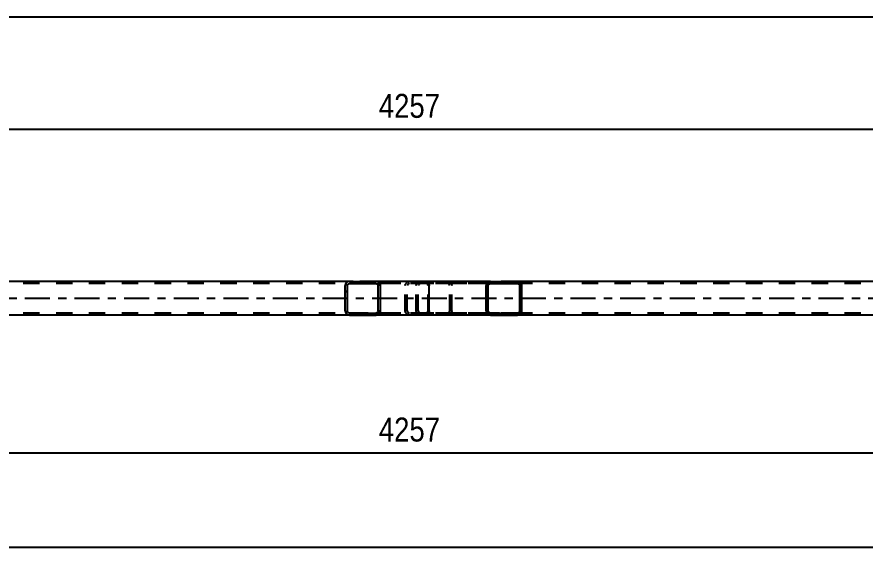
# Model space of a CAD drawing. Header units: millimetres. Extents: x 0 to 841, y 0 to 594.
# Drawn here: x 413.8 to 515, y 227.8 to 291.1 of the extents above; entities that cross this region are included whole.
import ezdxf

# ---------------------------------------------------------------- set-up
doc = ezdxf.new("R2010")
doc.units = ezdxf.units.MM
doc.linetypes.add('DXK_LINE_DOT2', pattern=[3.9198, 1.9599, -1.9599])
doc.linetypes.add('DXK_LINE_DOT3', pattern=[5.9187, 2.979, -0.9799, 0.9799, -0.9799])
doc.styles.add('Arial Narrow', font='ARIALN.TTF', dxfattribs={"height": 0.2})

# ---------------------------------------------------------------- blocks, each defined once
blk = doc.blocks.new('Part-318893469-2779 - 2723')
at = {"linetype": 'Continuous'}
h = blk.add_hatch(dxfattribs=at)
h.set_pattern_fill('', scale=0.7, style=0, pattern_type=0)
h.set_pattern_definition([(45, (474.0134, 259.2168), (-1.57154, 1.57154), [])])
h.paths.add_polyline_path([(474.05, 259.03), (474.01, 259.22), (473.9, 259.37), (473.74, 259.48), (473.54, 259.51), (470.31, 259.51), (470.11, 259.48), (469.95, 259.37), (469.83, 259.22), (469.8, 259.03), (469.8, 255.99), (469.83, 255.81), (469.95, 255.65), (470.11, 255.55), (470.31, 255.51), (473.54, 255.51), (473.74, 255.55), (473.9, 255.65), (474.01, 255.81), (474.05, 255.99)])
h.paths.add_polyline_path([(473.78, 255.9), (473.72, 255.82), (473.64, 255.77), (473.54, 255.75), (470.31, 255.75), (470.21, 255.77), (470.13, 255.82), (470.07, 255.9), (470.05, 255.99), (470.05, 259.03), (470.07, 259.12), (470.13, 259.2), (470.21, 259.25), (470.31, 259.27), (473.54, 259.27), (473.64, 259.25), (473.72, 259.2), (473.78, 259.12), (473.8, 259.03), (473.8, 255.99)])
at = {"color": 7, "linetype": 'DXK_LINE_DOT2'}
for p, q in [((461.45, 259.03), (461.49, 259.22)), ((461.72, 259.12), (461.7, 259.03)), ((461.78, 259.2), (461.72, 259.12)), ((461.76, 259.48), (461.96, 259.51)), ((461.86, 259.25), (461.78, 259.2)), ((461.96, 259.27), (461.86, 259.25)), ((462.72, 259.51), (461.96, 259.51)), ((473.54, 259.27), (461.96, 259.27)), ((465.19, 259.51), (465.39, 259.48)), ((465.29, 259.25), (465.19, 259.27)), ((465.37, 259.2), (465.29, 259.25)), ((465.43, 259.12), (465.37, 259.2)), ((465.45, 259.03), (465.43, 259.12)), ((465.66, 259.22), (465.7, 259.03)), ((473.54, 259.51), (470.31, 259.51)), ((461.45, 255.99), (461.45, 259.03)), ((461.7, 255.99), (461.7, 259.03)), ((465.45, 255.99), (465.45, 259.03)), ((465.7, 255.99), (465.7, 259.03)), ((461.49, 255.81), (461.45, 255.99)), ((461.7, 255.99), (461.72, 255.9)), ((461.72, 255.9), (461.78, 255.82)), ((461.96, 255.51), (461.76, 255.55)), ((461.78, 255.82), (461.86, 255.77)), ((461.86, 255.77), (461.96, 255.75)), ((473.54, 255.75), (461.96, 255.75)), ((462.72, 255.51), (461.96, 255.51)), ((465.19, 255.75), (465.29, 255.77)), ((465.39, 255.55), (465.19, 255.51)), ((465.29, 255.77), (465.37, 255.82)), ((465.37, 255.82), (465.43, 255.9)), ((465.43, 255.9), (465.45, 255.99)), ((465.7, 255.99), (465.66, 255.81)), ((470.31, 255.51), (473.54, 255.51))]:
    blk.add_line(p, q, dxfattribs=at)
at = {"color": 2, "linetype": 'Continuous'}
for p, q in [((470.31, 259.51), (462.72, 259.51)), ((469.83, 259.22), (469.8, 259.03)), ((470.05, 259.03), (470.07, 259.12)), ((470.07, 259.12), (470.13, 259.2)), ((470.31, 259.51), (470.11, 259.48)), ((470.13, 259.2), (470.21, 259.25)), ((470.21, 259.25), (470.31, 259.27)), ((470.31, 259.51), (473.54, 259.51)), ((470.31, 259.27), (473.54, 259.27)), ((473.74, 259.48), (473.54, 259.51)), ((473.54, 259.27), (473.64, 259.25)), ((473.64, 259.25), (473.72, 259.2)), ((473.72, 259.2), (473.78, 259.12)), ((473.78, 259.12), (473.8, 259.03)), ((474.05, 259.03), (474.01, 259.22)), ((469.8, 255.99), (469.8, 259.03)), ((470.05, 255.99), (470.05, 259.03)), ((473.8, 255.99), (473.8, 259.03)), ((474.05, 255.99), (474.05, 259.03)), ((470.31, 255.51), (462.72, 255.51)), ((469.8, 255.99), (469.83, 255.81)), ((470.07, 255.9), (470.05, 255.99)), ((470.13, 255.82), (470.07, 255.9)), ((470.11, 255.55), (470.31, 255.51)), ((470.21, 255.77), (470.13, 255.82)), ((470.31, 255.75), (470.21, 255.77)), ((470.31, 255.75), (473.54, 255.75)), ((470.31, 255.51), (473.54, 255.51)), ((473.64, 255.77), (473.54, 255.75)), ((473.54, 255.51), (473.74, 255.55)), ((473.72, 255.82), (473.64, 255.77)), ((473.78, 255.9), (473.72, 255.82)), ((473.8, 255.99), (473.78, 255.9)), ((474.01, 255.81), (474.05, 255.99))]:
    blk.add_line(p, q, dxfattribs=at)
at = {"color": 7, "linetype": 'DXK_LINE_DOT2'}
for centre, start, end in [((461.94, 259.01), 110.7583, 155.68), ((465.21, 259.01), 24.32, 69.2417), ((461.94, 256.01), 204.32, 249.2417), ((465.21, 256.01), 290.7583, 335.68)]:
    blk.add_arc(centre, 0.496, start, end, dxfattribs=at)
at = {"color": 2, "linetype": 'Continuous'}
for centre, start, end in [((470.29, 259.01), 110.7583, 155.68), ((473.56, 259.01), 24.32, 69.2417), ((470.29, 256.01), 204.32, 249.2417), ((473.56, 256.01), 290.7583, 335.68)]:
    blk.add_arc(centre, 0.496, start, end, dxfattribs=at)
blk = doc.blocks.new('Part-318893469-2893 - 2723')
at = {"color": 7, "linetype": 'DXK_LINE_DOT2'}
for p, q in [((686.98, 259.27), (112.91, 259.27)), ((473.54, 259.51), (453.48, 259.51)), ((686.98, 255.75), (112.91, 255.75)), ((473.54, 255.51), (453.48, 255.51))]:
    blk.add_line(p, q, dxfattribs=at)
at = {"color": 2, "linetype": 'Continuous'}
for p, q in [((453.48, 259.51), (388.41, 259.51)), ((538.62, 259.51), (473.54, 259.51)), ((453.48, 255.51), (388.41, 255.51)), ((538.62, 255.51), (473.54, 255.51))]:
    blk.add_line(p, q, dxfattribs=at)
at = {"color": 7, "linetype": 'DXK_LINE_DOT3'}
blk.add_line((112.91, 257.51), (686.98, 257.51), dxfattribs=at)
blk = doc.blocks.new('Part-318893469-2895 - 2723')
at = {"linetype": 'Continuous'}
h = blk.add_hatch(dxfattribs=at)
h.set_pattern_fill('', scale=0.7, style=0, pattern_type=0)
h.set_pattern_definition([(45, (457.1298, 259.2168), (-1.57154, 1.57154), [])])
h.paths.add_polyline_path([(457.17, 259.03), (457.13, 259.22), (457.02, 259.37), (456.86, 259.48), (456.67, 259.51), (453.48, 259.51), (453.29, 259.48), (453.13, 259.37), (453.02, 259.22), (452.98, 259.03), (452.98, 255.99), (453.02, 255.81), (453.13, 255.65), (453.29, 255.55), (453.48, 255.51), (456.67, 255.51), (456.86, 255.55), (457.02, 255.65), (457.13, 255.81), (457.17, 255.99)])
h.paths.add_polyline_path([(456.9, 255.9), (456.84, 255.82), (456.76, 255.77), (456.67, 255.75), (453.48, 255.75), (453.38, 255.77), (453.3, 255.82), (453.25, 255.9), (453.23, 255.99), (453.23, 259.03), (453.25, 259.12), (453.3, 259.2), (453.38, 259.25), (453.48, 259.27), (456.67, 259.27), (456.76, 259.25), (456.84, 259.2), (456.9, 259.12), (456.92, 259.03), (456.92, 255.99)])
at = {"color": 2, "linetype": 'Continuous'}
for p, q in [((453.02, 259.22), (452.98, 259.03)), ((453.23, 259.03), (453.25, 259.12)), ((453.25, 259.12), (453.3, 259.2)), ((453.48, 259.51), (453.29, 259.48)), ((453.3, 259.2), (453.38, 259.25)), ((453.38, 259.25), (453.48, 259.27)), ((453.48, 259.51), (456.67, 259.51)), ((453.48, 259.27), (456.67, 259.27)), ((462.72, 259.51), (456.67, 259.51)), ((456.86, 259.48), (456.67, 259.51)), ((456.67, 259.27), (456.76, 259.25)), ((456.76, 259.25), (456.84, 259.2)), ((456.84, 259.2), (456.9, 259.12)), ((456.9, 259.12), (456.92, 259.03)), ((457.17, 259.03), (457.13, 259.22)), ((462.72, 259.51), (462.83, 259.48)), ((462.83, 259.48), (462.91, 259.37)), ((462.91, 259.37), (462.97, 259.22)), ((462.97, 259.22), (462.99, 259.03)), ((452.98, 255.99), (452.98, 259.03)), ((453.23, 255.99), (453.23, 259.03)), ((456.92, 255.99), (456.92, 259.03)), ((457.17, 255.99), (457.17, 259.03)), ((462.99, 255.99), (462.99, 259.03)), ((452.98, 255.99), (453.02, 255.81)), ((453.25, 255.9), (453.23, 255.99)), ((453.3, 255.82), (453.25, 255.9)), ((453.29, 255.55), (453.48, 255.51)), ((453.38, 255.77), (453.3, 255.82)), ((453.48, 255.75), (453.38, 255.77)), ((453.48, 255.75), (456.67, 255.75)), ((453.48, 255.51), (456.67, 255.51)), ((456.76, 255.77), (456.67, 255.75)), ((456.67, 255.51), (456.86, 255.55)), ((462.72, 255.51), (456.67, 255.51)), ((456.84, 255.82), (456.76, 255.77)), ((456.9, 255.9), (456.84, 255.82)), ((456.92, 255.99), (456.9, 255.9)), ((457.13, 255.81), (457.17, 255.99)), ((462.83, 255.55), (462.72, 255.51)), ((462.91, 255.65), (462.83, 255.55)), ((462.97, 255.81), (462.91, 255.65)), ((462.99, 255.99), (462.97, 255.81))]:
    blk.add_line(p, q, dxfattribs=at)
at = {"color": 7, "linetype": 'DXK_LINE_DOT2'}
for p, q in [((456.67, 259.51), (453.48, 259.51)), ((462.72, 259.27), (453.48, 259.27)), ((460.13, 259.03), (460.17, 259.22)), ((460.4, 259.12), (460.38, 259.03)), ((460.45, 259.2), (460.4, 259.12)), ((460.44, 259.48), (460.63, 259.51)), ((460.53, 259.25), (460.45, 259.2)), ((460.63, 259.27), (460.53, 259.25)), ((461.45, 259.27), (461.45, 259.51)), ((462.77, 259.25), (462.72, 259.27)), ((462.82, 259.2), (462.77, 259.25)), ((462.85, 259.12), (462.82, 259.2)), ((462.86, 259.03), (462.85, 259.12)), ((460.13, 255.99), (460.13, 259.03)), ((460.38, 255.99), (460.38, 259.03)), ((462.86, 255.99), (462.86, 259.03)), ((462.72, 255.75), (453.48, 255.75)), ((456.67, 255.51), (453.48, 255.51)), ((460.17, 255.81), (460.13, 255.99)), ((460.38, 255.99), (460.4, 255.9)), ((460.4, 255.9), (460.45, 255.82)), ((460.63, 255.51), (460.44, 255.55)), ((460.45, 255.82), (460.53, 255.77)), ((460.53, 255.77), (460.63, 255.75)), ((461.45, 255.51), (461.45, 255.75)), ((462.72, 255.75), (462.77, 255.77)), ((462.77, 255.77), (462.82, 255.82)), ((462.82, 255.82), (462.85, 255.9)), ((462.85, 255.9), (462.86, 255.99))]:
    blk.add_line(p, q, dxfattribs=at)
at = {"color": 2, "linetype": 'Continuous'}
for centre, start, end in [((453.47, 259.02), 111.1941, 156.1506), ((456.68, 259.02), 23.8494, 68.8059), ((453.47, 256.01), 203.8494, 248.8059), ((456.68, 256.01), 291.1941, 336.1506)]:
    blk.add_arc(centre, 0.492, start, end, dxfattribs=at)
at = {"color": 7, "linetype": 'DXK_LINE_DOT2'}
for centre, start, end in [((460.62, 259.02), 111.1941, 156.1506), ((460.62, 256.01), 203.8494, 248.8059)]:
    blk.add_arc(centre, 0.492, start, end, dxfattribs=at)
blk = doc.blocks.new('StraightDimension-318893469-3024 - 2723')
at = {"color": 7, "linetype": 'Continuous'}
blk.add_line((104.29, 291.11), (695.6, 291.11), dxfattribs=at)
blk = doc.blocks.new('StraightDimension-318893469-3051 - 2723')
at = {"color": 7, "linetype": 'Continuous'}
for p, q in [((375.51, 246.11), (375.51, 230.43)), ((545.78, 246.11), (545.78, 228.6)), ((377.01, 239.65), (374.01, 238.45)), ((375.51, 239.05), (545.78, 239.05)), ((544.28, 238.45), (547.28, 239.65))]:
    blk.add_line(p, q, dxfattribs=at)
at = {"color": 0}
blk.add_wipeout([(464.9, 239.8), (464.9, 244), (456.39, 244), (456.39, 239.8)], dxfattribs=at)
at = {"color": 3, "style": 'Arial Narrow'}
blk.add_text('4257', height=2.863, dxfattribs=at).set_placement((456.99, 240.4))
at = {"color": 0, "linetype": 'Continuous'}
blk.add_wipeout([(545.18, 238.35), (540.98, 238.35), (540.98, 228), (545.18, 228)], dxfattribs=at)
at = {"color": 3, "linetype": 'Continuous', "style": 'Arial Narrow'}
blk.add_text('12615', height=2.863, rotation=90.0002, dxfattribs=at).set_placement((544.58, 228.6))
blk = doc.blocks.new('StraightDimension-318893469-3153 - 2723')
at = {"color": 7, "linetype": 'Continuous'}
for p, q in [((545.78, 268.91), (545.78, 288.15)), ((375.51, 268.91), (375.51, 286.32)), ((377.01, 278.31), (374.01, 277.11)), ((544.28, 277.11), (547.28, 278.31)), ((375.51, 277.71), (545.78, 277.71))]:
    blk.add_line(p, q, dxfattribs=at)
at = {"color": 0}
blk.add_wipeout([(464.9, 278.46), (464.9, 282.66), (456.39, 282.66), (456.39, 278.46)], dxfattribs=at)
at = {"color": 3, "style": 'Arial Narrow'}
blk.add_text('4257', height=2.863, dxfattribs=at).set_placement((456.99, 279.06))
at = {"color": 0, "linetype": 'Continuous'}
blk.add_wipeout([(545.18, 288.75), (540.98, 288.75), (540.98, 278.41), (545.18, 278.41)], dxfattribs=at)
at = {"color": 3, "linetype": 'Continuous', "style": 'Arial Narrow'}
blk.add_text('12615', height=2.863, rotation=90.0002, dxfattribs=at).set_placement((544.58, 279.01))
blk = doc.blocks.new('StraightDimension-318893469-3170 - 2723')
at = {"color": 7, "linetype": 'Continuous'}
blk.add_line((103.65, 227.8), (696.24, 227.8), dxfattribs=at)

msp = doc.modelspace()

# ---------------------------------------------------------------- block references
for name in ['StraightDimension-318893469-3024 - 2723', 'Part-318893469-2893 - 2723', 'Part-318893469-2895 - 2723', 'Part-318893469-2779 - 2723', 'StraightDimension-318893469-3051 - 2723']:
    msp.add_blockref(name, (0, 0))

# ---------------------------------------------------------------- next in the draw order: block references
for name in ['StraightDimension-318893469-3153 - 2723', 'StraightDimension-318893469-3170 - 2723']:
    msp.add_blockref(name, (0, 0))

doc.saveas('drawing.dxf')
